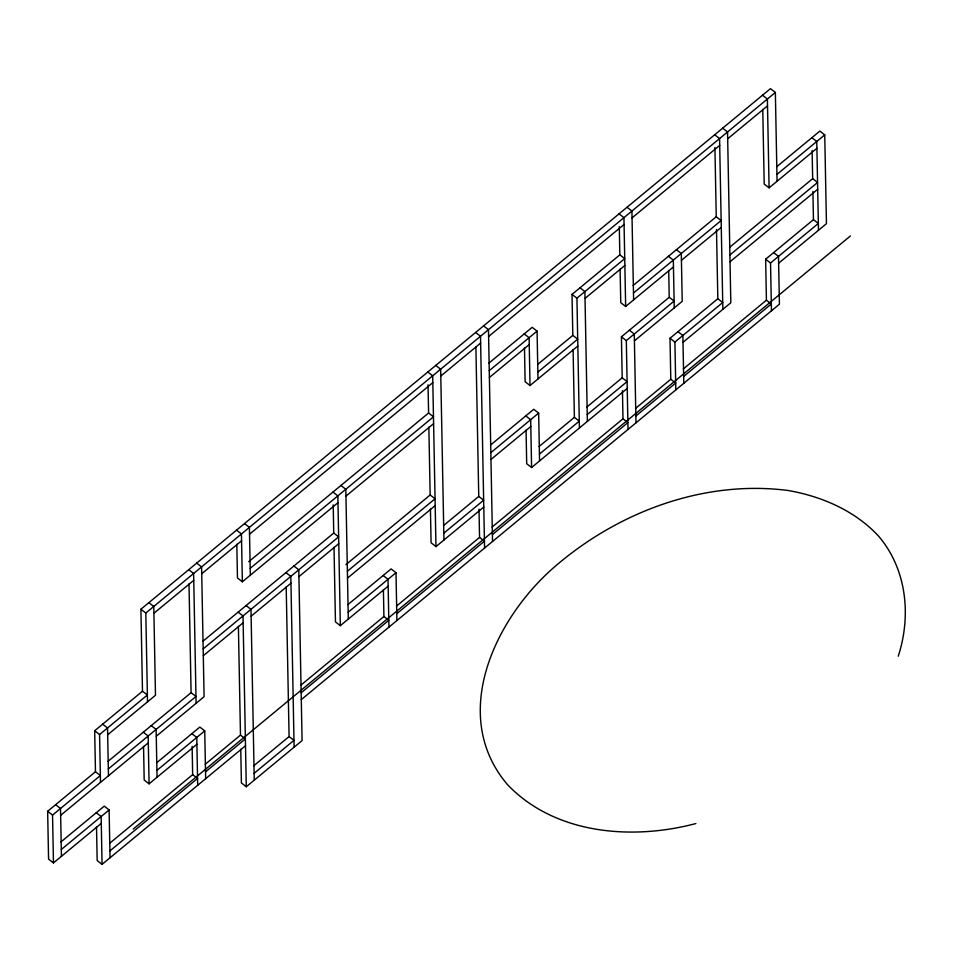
<?xml version="1.0" encoding="UTF-8"?>
<svg xmlns="http://www.w3.org/2000/svg" width="953" height="953" viewBox="0 0 953 953"><rect width="100%" height="100%" fill="white"/><g stroke="black" fill="none" stroke-linecap="round" stroke-linejoin="round"><path stroke-width="1.43" d="M898.25 656.2C911.497 615.602 906.756 568.631 878.118 535.622C854.412 510.463 822.034 496.525 788.429 490.533C703.505 479.466 617.187 512.237 553.467 567.797C494.464 619.557 448.934 715.763 507.532 784.688C555.289 834.554 632.268 840.415 695.869 823.559M147.512 701.849L147.381 695.011L142.485 691.223L140.913 609.241L770.465 88.641L775.361 92.441L777.064 181.249M100.494 782.377L99.577 734.56L147.381 695.011L145.809 613.041L775.361 92.441M683.003 342.306L730.82 302.768L727.675 138.804L767.522 105.866M153.909 613.279L193.757 580.329M201.726 573.742L241.574 540.792M249.543 534.204L432.829 382.641M440.786 376.042L480.634 343.092M488.603 336.504L624.072 224.479M632.042 217.892L719.706 145.404L719.575 138.566L714.679 134.778M248.709 561.746L428.588 412.994L428.04 384.786M488.913 363.105L532.179 327.332L537.075 331.12L537.992 378.949M537.861 372.111L577.709 339.161L572.813 335.373L572.026 294.382L619.831 254.844L619.295 226.623M250.198 568.357L433.484 416.795L428.588 412.994M489.258 370.657L537.075 331.12M579.412 427.968L576.922 298.182L624.727 258.632L619.831 254.844M236.809 544.318L237.464 577.983L242.36 581.783L337.981 502.696M345.951 496.108L433.615 423.62M489.389 377.495L529.237 344.545M585.023 298.42L624.858 265.47M101.28 823.368L53.463 862.906L52.546 815.089L100.363 775.539L95.467 771.751L94.681 730.76L142.485 691.223M202.822 641.333L333.741 533.061L333.205 504.852M537.516 364.546L572.813 335.373M633.149 285.471L716.251 216.748L714.917 147.501M776.588 166.858L819.842 131.085L824.738 134.885L826.442 223.693L778.637 263.231M203.168 648.886L338.637 536.861L333.741 533.061M633.483 293.036L721.147 220.548L716.251 216.748M776.933 174.423L824.738 134.885M107.677 734.799L155.482 695.261L153.778 606.442L148.882 602.653M203.299 655.724L243.146 622.774M251.115 616.186L290.951 583.236M298.92 576.636L338.768 543.686M524.484 348.071L525.127 381.736L530.023 385.536L577.84 345.999M620.105 268.996L620.76 302.661L625.656 306.461L673.461 266.911M681.431 260.324L721.278 227.374M762.757 109.392L764.199 184.048L769.095 187.836L816.9 148.299M53.463 862.906L48.567 859.106L47.65 811.289L95.467 771.751M107.987 761.399L191.088 692.676L189.004 583.891M345.915 564.641L430.16 494.976L428.85 427.194M490.497 445.075L533.751 409.302L538.648 413.102L539.565 460.918M587.382 421.381L587.251 414.555L627.098 381.605L622.202 377.805L621.416 336.814L669.22 297.276L668.708 270.545M729.557 247.387L812.659 178.664L812.123 150.443M729.903 254.939L817.555 182.464L812.659 178.664M108.332 768.952L195.984 696.464L191.088 692.676M347.392 571.252L435.056 498.776L430.16 494.976M490.831 452.639L538.648 413.102M628.015 429.422L626.312 340.614L674.116 301.077L669.22 297.276M60.647 815.327L148.299 742.84L148.168 736.002L143.272 732.214M347.523 578.09L435.187 505.602M490.962 459.477L530.809 426.527M730.034 261.777L817.686 189.29M156.268 736.24L204.085 696.714L201.595 566.904L196.699 563.116M634.412 340.852L682.217 301.315L681.3 253.498L676.404 249.698M60.956 841.928L104.222 806.143L109.118 809.943L110.036 857.76M156.59 762.841L199.844 727.068L204.74 730.868L205.657 778.684M347.833 604.69L391.099 568.917L395.995 572.705L396.913 620.534M443.467 525.615L478.751 496.43L475.881 346.713M539.088 446.528L574.385 417.354L573.087 349.572M586.905 406.991L622.202 377.805M635.854 416.008L675.689 383.058L670.793 379.258L670.007 338.267L717.823 298.73L716.489 229.47M683.658 376.459L771.322 303.971L766.426 300.183L765.64 259.192L813.445 219.655L812.909 191.434M61.302 849.48L109.118 809.943M156.923 770.405L204.74 730.868M348.179 612.243L395.995 572.705M443.812 533.168L483.647 500.218L478.751 496.43M539.434 454.093L579.281 421.143L574.385 417.354M675.82 389.884L674.903 342.067L722.719 302.53L717.823 298.73M771.453 310.809L770.536 262.992L818.353 223.443L813.445 219.655M143.546 746.366L144.189 780.03L149.085 783.831L196.902 744.293M334.015 547.213L335.444 621.868L340.34 625.668L388.157 586.131M430.434 509.128L431.078 542.793L435.974 546.593L483.779 507.056M526.056 430.041L526.699 463.718L531.595 467.506L627.229 388.431M109.559 843.369L192.661 774.646L192.125 746.437M205.193 764.294L240.478 735.108L238.393 626.324M300.814 685.219L383.916 616.496L383.404 589.764M396.436 606.144L479.538 537.409L479.002 509.2M492.07 527.057L622.988 418.796L622.44 390.575M635.508 408.444L670.793 379.258M683.325 368.906L766.426 300.183M133.229 829.062L850.41 235.963M109.905 850.934L197.557 778.446L192.661 774.646M205.526 771.859L245.374 738.909L240.478 735.108M301.16 692.771L388.812 620.284L388.026 579.305L383.13 575.505M396.782 613.696L484.434 541.209L479.538 537.409M492.403 534.621L627.884 422.596L622.988 418.796M96.515 826.894L97.17 860.559L102.066 864.359L245.505 745.734M301.291 699.609L779.423 304.221L778.506 256.393L773.61 252.605M253.784 765.747L289.081 736.562L286.198 586.845M254.26 780.138L254.129 773.3L293.977 740.35L289.081 736.562M240.752 749.261L241.395 782.937L246.291 786.725L302.077 740.6L298.789 569.811L293.893 566.011M762.495 95.24L767.391 99.029L769.095 187.836M811.873 137.673L816.769 141.473L818.484 230.281M722.648 128.178L727.544 131.979L727.675 138.804M765.64 259.192L770.536 262.992M627.014 207.266L631.91 211.054L633.614 299.861M619.045 213.853L623.941 217.653L625.656 306.461M668.434 256.286L673.33 260.086L674.247 307.902M677.976 331.68L682.872 335.48L683.789 383.297M670.007 338.267L674.903 342.067M579.996 287.794L584.892 291.582L587.251 414.555M629.385 330.226L634.281 334.026L635.985 422.834M572.026 294.382L576.922 298.182M621.416 336.814L626.312 340.614M524.21 333.919L529.106 337.707L530.023 385.536M483.576 325.878L488.472 329.678L492.534 541.447M475.607 332.466L480.503 336.266L484.565 548.046M525.782 415.901L530.678 419.689L531.595 467.506M435.759 365.416L440.655 369.216L443.943 540.006M427.79 372.004L432.686 375.804L435.974 546.593M340.924 485.482L345.82 489.282L348.31 619.081M332.954 492.07L337.85 495.87L340.34 625.668M383.916 616.496L388.812 620.284L388.943 627.122M244.516 523.578L249.4 527.366L250.329 575.195M236.547 530.166L241.443 533.954L242.36 581.783M285.924 572.598L290.82 576.398L294.108 747.188M246.088 605.548L250.984 609.348L254.129 773.3M188.73 569.703L193.626 573.503L196.115 703.302M238.119 612.148L243.015 615.936L246.291 786.725M140.913 609.241L145.809 613.041M191.875 733.667L196.771 737.455L197.688 785.272M151.241 725.626L156.137 729.414L157.054 777.231M102.638 724.173L107.534 727.961L108.463 775.79M94.681 730.76L99.577 734.56M96.253 812.742L101.149 816.53L102.066 864.359M55.619 804.701L60.515 808.489L61.433 856.318M47.65 811.289L52.546 815.089M719.706 145.404L722.85 309.356M148.299 742.84L149.085 783.831"/></g></svg>
